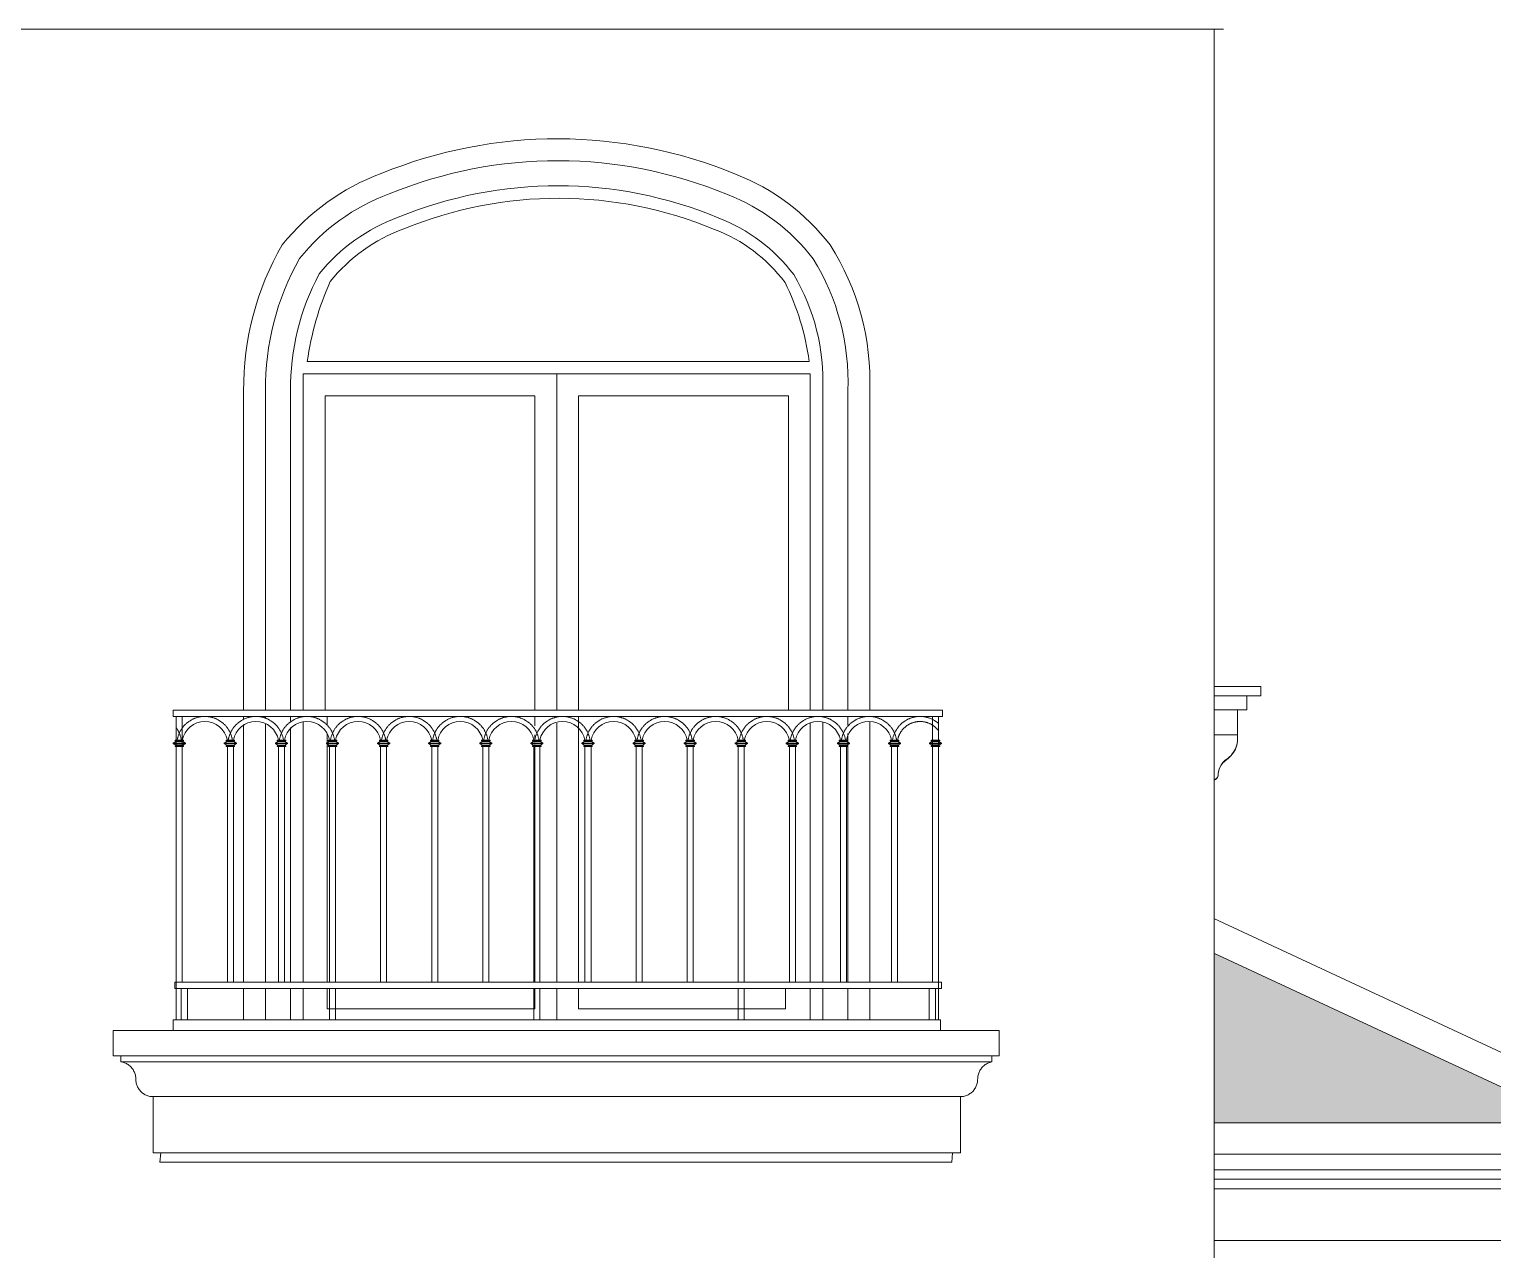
# Model space of a CAD drawing. Header units: millimetres. Extents: x -127141 to 682685, y -1234500 to 49778.
# Drawn here: x 440398 to 445072, y -99416 to -95516 of the extents above; entities that cross this region are included whole.
import ezdxf
from ezdxf.xclip import XClip

# ---------------------------------------------------------------- set-up
doc = ezdxf.new("R2010")
doc.units = ezdxf.units.MM
doc.header["$MEASUREMENT"] = 0
for name, color, linetype, lineweight in [('-DOOR', 137, 'Continuous', 9), ('-HATCH', 8, 'Continuous', 5), ('-LINE1', 7, 'Continuous', 18), ('-WALL', 4, 'Continuous', 35)]:
    doc.layers.add(name, color=color, linetype=linetype, lineweight=lineweight)
doc.layers.add('1-NETMANH', color=8, linetype='Continuous')
doc.layers.add('13. NET HATCH', color=251, linetype='Continuous')

# ---------------------------------------------------------------- blocks, each defined once
blk = doc.blocks.new('lancan')
for p, q in [((-1.1, 968.8), (6547.2, 968.8)), ((161.6, 889), (153.4, 883.9)), ((159.2, 893), (159.2, 891)), ((159.2, 893), (163.2, 893)), ((159.2, 891), (161.6, 891)), ((161.6, 891), (161.6, 889)), ((161.6, 891), (163.2, 891)), ((161.6, 889), (184, 889)), ((163.2, 893), (182.4, 893)), ((182.4, 891), (163.2, 891)), ((182.4, 893), (186.4, 893)), ((182.4, 891), (184, 891)), ((184, 889), (184, 891)), ((184, 891), (186.4, 891)), ((192.2, 883.9), (184, 889)), ((186.4, 891), (186.4, 893)), ((324.8, 889), (316.6, 883.9)), ((322.4, 893), (322.4, 891)), ((322.4, 893), (326.4, 893)), ((322.4, 891), (324.8, 891)), ((324.8, 891), (324.8, 889)), ((324.8, 891), (326.4, 891)), ((324.8, 889), (347.2, 889)), ((326.4, 893), (345.6, 893)), ((345.6, 891), (326.4, 891)), ((345.6, 893), (349.6, 893)), ((345.6, 891), (347.2, 891)), ((347.2, 889), (347.2, 891)), ((347.2, 891), (349.6, 891)), ((355.4, 883.9), (347.2, 889)), ((349.6, 891), (349.6, 893)), ((488, 889), (479.8, 883.9)), ((485.6, 893), (485.6, 891)), ((485.6, 893), (489.6, 893)), ((485.6, 891), (488, 891)), ((488, 891), (488, 889)), ((488, 891), (489.6, 891)), ((488, 889), (510.4, 889)), ((489.6, 893), (508.8, 893)), ((508.8, 891), (489.6, 891)), ((508.8, 893), (512.8, 893)), ((508.8, 891), (510.4, 891)), ((510.4, 889), (510.4, 891)), ((510.4, 891), (512.8, 891)), ((518.6, 883.9), (510.4, 889)), ((512.8, 891), (512.8, 893)), ((651.2, 889), (643, 884)), ((648.8, 893), (648.8, 891)), ((648.8, 893), (652.8, 893)), ((648.8, 891), (651.2, 891)), ((651.2, 891), (651.2, 889)), ((651.2, 891), (652.8, 891)), ((651.2, 889), (673.6, 889)), ((652.8, 893), (672, 893)), ((672, 891), (652.8, 891)), ((672, 893), (676, 893)), ((672, 891), (673.6, 891)), ((673.6, 889), (673.6, 891)), ((673.6, 891), (676, 891)), ((681.8, 884), (673.6, 889)), ((676, 891), (676, 893)), ((814.4, 889), (806.2, 884)), ((812, 893), (812, 891)), ((812, 893), (816, 893)), ((812, 891), (814.4, 891)), ((814.4, 891), (814.4, 889)), ((814.4, 891), (816, 891)), ((814.4, 889), (836.8, 889)), ((816, 893), (835.2, 893)), ((835.2, 891), (816, 891)), ((835.2, 893), (839.2, 893)), ((835.2, 891), (836.8, 891)), ((836.8, 889), (836.8, 891)), ((836.8, 891), (839.2, 891)), ((845, 884), (836.8, 889)), ((839.2, 891), (839.2, 893)), ((977.6, 889), (969.4, 884)), ((975.2, 893), (975.2, 891)), ((975.2, 893), (979.2, 893)), ((975.2, 891), (977.6, 891)), ((977.6, 891), (977.6, 889)), ((977.6, 891), (979.2, 891)), ((977.6, 889), (1000, 889)), ((979.2, 893), (998.4, 893)), ((998.4, 891), (979.2, 891)), ((998.4, 893), (1002.4, 893)), ((998.4, 891), (1000, 891)), ((1000, 889), (1000, 891)), ((1000, 891), (1002.4, 891)), ((1008.2, 884), (1000, 889)), ((1002.4, 891), (1002.4, 893)), ((1140.8, 889), (1132.6, 884)), ((1138.4, 893), (1138.4, 891)), ((1138.4, 893), (1142.4, 893)), ((1138.4, 891), (1140.8, 891)), ((1140.8, 891), (1140.8, 889)), ((1140.8, 891), (1142.4, 891)), ((1140.8, 889), (1163.2, 889)), ((1142.4, 893), (1161.6, 893)), ((1161.6, 891), (1142.4, 891)), ((1161.6, 893), (1165.6, 893)), ((1161.6, 891), (1163.2, 891)), ((1163.2, 889), (1163.2, 891)), ((1163.2, 891), (1165.6, 891)), ((1171.4, 884), (1163.2, 889)), ((1165.6, 891), (1165.6, 893)), ((1304, 889), (1295.8, 884)), ((1301.6, 893), (1301.6, 891)), ((1301.6, 893), (1305.6, 893)), ((1301.6, 891), (1304, 891)), ((1304, 891), (1304, 889)), ((1304, 891), (1305.6, 891)), ((1304, 889), (1326.4, 889)), ((1305.6, 893), (1324.8, 893)), ((1324.8, 891), (1305.6, 891)), ((1324.8, 893), (1328.8, 893)), ((1324.8, 891), (1326.4, 891)), ((1326.4, 889), (1326.4, 891)), ((1326.4, 891), (1328.8, 891)), ((1334.6, 884), (1326.4, 889)), ((1328.8, 891), (1328.8, 893)), ((1467.2, 889), (1459, 884)), ((1464.8, 893), (1464.8, 891)), ((1464.8, 893), (1468.8, 893)), ((1464.8, 891), (1467.2, 891)), ((1467.2, 891), (1467.2, 889)), ((1467.2, 891), (1468.8, 891)), ((1467.2, 889), (1489.6, 889)), ((1468.8, 893), (1488, 893)), ((1488, 891), (1468.8, 891)), ((1488, 893), (1492, 893)), ((1488, 891), (1489.6, 891)), ((1489.6, 889), (1489.6, 891)), ((1489.6, 891), (1492, 891)), ((1497.8, 884), (1489.6, 889)), ((1492, 891), (1492, 893)), ((1630.4, 889), (1622.2, 884)), ((1628, 893), (1628, 891)), ((1628, 893), (1632, 893)), ((1628, 891), (1630.4, 891)), ((1630.4, 891), (1630.4, 889)), ((1630.4, 891), (1632, 891)), ((1630.4, 889), (1652.8, 889)), ((1632, 893), (1651.2, 893)), ((1651.2, 891), (1632, 891)), ((1651.2, 893), (1655.2, 893)), ((1651.2, 891), (1652.8, 891)), ((1652.8, 889), (1652.8, 891)), ((1652.8, 891), (1655.2, 891)), ((1661, 884), (1652.8, 889)), ((1655.2, 891), (1655.2, 893)), ((1793.6, 889), (1785.4, 884)), ((1791.2, 893), (1791.2, 891)), ((1791.2, 893), (1795.2, 893)), ((1791.2, 891), (1793.6, 891)), ((1793.6, 891), (1793.6, 889)), ((1793.6, 891), (1795.2, 891)), ((1793.6, 889), (1816, 889)), ((1795.2, 893), (1814.4, 893)), ((1814.4, 891), (1795.2, 891)), ((1814.4, 893), (1818.4, 893)), ((1814.4, 891), (1816, 891)), ((1816, 889), (1816, 891)), ((1816, 891), (1818.4, 891)), ((1824.2, 884), (1816, 889)), ((1818.4, 891), (1818.4, 893)), ((1956.8, 889), (1948.5, 884)), ((1954.4, 893), (1954.4, 891)), ((1954.4, 893), (1958.4, 893)), ((1954.4, 891), (1956.8, 891)), ((1956.8, 891), (1956.8, 889)), ((1956.8, 891), (1958.4, 891)), ((1956.8, 889), (1979.2, 889)), ((1958.4, 893), (1977.6, 893)), ((1977.6, 891), (1958.4, 891)), ((1977.6, 893), (1981.6, 893)), ((1977.6, 891), (1979.2, 891)), ((1979.2, 889), (1979.2, 891)), ((1979.2, 891), (1981.6, 891)), ((1987.4, 884), (1979.2, 889)), ((1981.6, 891), (1981.6, 893)), ((2120, 889), (2111.7, 884)), ((2117.6, 893), (2117.6, 891)), ((2117.6, 893), (2121.6, 893)), ((2117.6, 891), (2120, 891)), ((2120, 891), (2120, 889)), ((2120, 891), (2121.6, 891)), ((2120, 889), (2142.4, 889)), ((2121.6, 893), (2140.8, 893)), ((2140.8, 891), (2121.6, 891)), ((2140.8, 893), (2144.8, 893)), ((2140.8, 891), (2142.4, 891)), ((2142.4, 889), (2142.4, 891)), ((2142.4, 891), (2144.8, 891)), ((2150.6, 884), (2142.4, 889)), ((2144.8, 891), (2144.8, 893)), ((2283.2, 889), (2274.9, 884)), ((2280.8, 893), (2280.8, 891)), ((2280.8, 893), (2284.8, 893)), ((2280.8, 891), (2283.2, 891)), ((2283.2, 891), (2283.2, 889)), ((2283.2, 891), (2284.8, 891)), ((2283.2, 889), (2305.6, 889)), ((2284.8, 893), (2304, 893)), ((2304, 891), (2284.8, 891)), ((2304, 893), (2308, 893)), ((2304, 891), (2305.6, 891)), ((2305.6, 889), (2305.6, 891)), ((2305.6, 891), (2308, 891)), ((2313.8, 884), (2305.6, 889)), ((2308, 891), (2308, 893)), ((2446.4, 889), (2438.1, 884)), ((2444, 893), (2444, 891)), ((2444, 893), (2448, 893)), ((2444, 891), (2446.4, 891)), ((2446.4, 891), (2446.4, 889)), ((2446.4, 891), (2448, 891)), ((2446.4, 889), (2468.8, 889)), ((2448, 893), (2467.2, 893)), ((2467.2, 891), (2448, 891)), ((2467.2, 893), (2471.2, 893)), ((2467.2, 891), (2468.8, 891)), ((153.4, 883.9), (153.4, 881.9)), ((163.2, 883.9), (153.4, 883.9)), ((153.4, 881.9), (161.6, 876.9)), ((163.2, 881.9), (153.4, 881.9)), ((159.2, 874.9), (159.2, 872.9)), ((159.2, 874.9), (161.6, 874.9)), ((159.2, 872.9), (163.2, 872.9)), ((161.6, 876.9), (161.6, 874.9)), ((161.6, 876.9), (184, 876.9)), ((161.6, 874.9), (163.2, 874.9)), ((163.2, 881.9), (163.2, 883.9)), ((163.2, 883.9), (182.4, 883.9)), ((163.2, 881.9), (182.4, 881.9)), ((182.4, 874.9), (163.2, 874.9)), ((163.2, 120), (163.2, 872.9)), ((163.2, 872.9), (182.4, 872.9)), ((182.4, 883.9), (182.4, 881.9)), ((182.4, 883.9), (192.2, 883.9)), ((182.4, 881.9), (192.2, 881.9)), ((182.4, 874.9), (184, 874.9)), ((182.4, 872.9), (182.4, 120)), ((182.4, 872.9), (186.4, 872.9)), ((184, 876.9), (192.2, 881.9)), ((184, 874.9), (184, 876.9)), ((184, 874.9), (186.4, 874.9)), ((186.4, 872.9), (186.4, 874.9)), ((192.2, 881.9), (192.2, 883.9)), ((316.6, 883.9), (316.6, 881.9)), ((326.4, 883.9), (316.6, 883.9)), ((316.6, 881.9), (324.8, 876.9)), ((326.4, 881.9), (316.6, 881.9)), ((322.4, 874.9), (322.4, 872.9)), ((322.4, 874.9), (324.8, 874.9)), ((322.4, 872.9), (326.4, 872.9)), ((324.8, 876.9), (324.8, 874.9)), ((324.8, 876.9), (347.2, 876.9)), ((324.8, 874.9), (326.4, 874.9)), ((326.4, 881.9), (326.4, 883.9)), ((326.4, 883.9), (345.6, 883.9)), ((326.4, 881.9), (345.6, 881.9)), ((345.6, 874.9), (326.4, 874.9)), ((326.4, 120), (326.4, 872.9)), ((326.4, 872.9), (345.6, 872.9)), ((345.6, 883.9), (345.6, 881.9)), ((345.6, 883.9), (355.4, 883.9)), ((345.6, 881.9), (355.4, 881.9)), ((345.6, 874.9), (347.2, 874.9)), ((345.6, 872.9), (345.6, 120)), ((345.6, 872.9), (349.6, 872.9)), ((347.2, 876.9), (355.4, 881.9)), ((347.2, 874.9), (347.2, 876.9)), ((347.2, 874.9), (349.6, 874.9)), ((349.6, 872.9), (349.6, 874.9)), ((355.4, 881.9), (355.4, 883.9)), ((479.8, 883.9), (479.8, 881.9)), ((489.6, 883.9), (479.8, 883.9)), ((479.8, 881.9), (488, 876.9)), ((489.6, 881.9), (479.8, 881.9)), ((485.6, 874.9), (485.6, 872.9)), ((485.6, 874.9), (488, 874.9)), ((485.6, 872.9), (489.6, 872.9)), ((488, 876.9), (488, 874.9)), ((488, 876.9), (510.4, 876.9)), ((488, 874.9), (489.6, 874.9)), ((489.6, 881.9), (489.6, 883.9)), ((489.6, 883.9), (508.8, 883.9)), ((489.6, 881.9), (508.8, 881.9)), ((508.8, 874.9), (489.6, 874.9)), ((489.6, 120), (489.6, 872.9)), ((489.6, 872.9), (508.8, 872.9)), ((508.8, 883.9), (508.8, 881.9)), ((508.8, 883.9), (518.6, 883.9)), ((508.8, 881.9), (518.6, 881.9)), ((508.8, 874.9), (510.4, 874.9)), ((508.8, 872.9), (508.8, 120)), ((508.8, 872.9), (512.8, 872.9)), ((510.4, 876.9), (518.6, 881.9)), ((510.4, 874.9), (510.4, 876.9)), ((510.4, 874.9), (512.8, 874.9)), ((512.8, 872.9), (512.8, 874.9)), ((518.6, 881.9), (518.6, 883.9)), ((643, 884), (643, 882)), ((652.8, 884), (643, 884)), ((643, 882), (651.2, 876.9)), ((652.8, 882), (643, 882)), ((648.8, 874.9), (648.8, 872.9)), ((648.8, 874.9), (651.2, 874.9)), ((648.8, 872.9), (652.8, 872.9)), ((651.2, 876.9), (651.2, 874.9)), ((651.2, 876.9), (673.6, 876.9)), ((651.2, 874.9), (652.8, 874.9)), ((652.8, 882), (652.8, 884)), ((652.8, 884), (672, 884)), ((652.8, 882), (672, 882)), ((672, 874.9), (652.8, 874.9)), ((652.8, 120), (652.8, 872.9)), ((652.8, 872.9), (672, 872.9)), ((672, 884), (672, 882)), ((672, 884), (681.8, 884)), ((672, 882), (681.8, 882)), ((672, 874.9), (673.6, 874.9)), ((672, 872.9), (672, 120)), ((672, 872.9), (676, 872.9)), ((673.6, 876.9), (681.8, 882)), ((673.6, 874.9), (673.6, 876.9)), ((673.6, 874.9), (676, 874.9)), ((676, 872.9), (676, 874.9)), ((681.8, 882), (681.8, 884)), ((806.2, 884), (806.2, 882)), ((816, 884), (806.2, 884)), ((806.2, 882), (814.4, 876.9)), ((816, 882), (806.2, 882)), ((812, 874.9), (812, 872.9)), ((812, 874.9), (814.4, 874.9)), ((812, 872.9), (816, 872.9)), ((814.4, 876.9), (814.4, 874.9)), ((814.4, 876.9), (836.8, 876.9)), ((814.4, 874.9), (816, 874.9)), ((816, 882), (816, 884)), ((816, 884), (835.2, 884)), ((816, 882), (835.2, 882)), ((835.2, 874.9), (816, 874.9)), ((816, 120), (816, 872.9)), ((816, 872.9), (835.2, 872.9)), ((835.2, 884), (835.2, 882)), ((835.2, 884), (845, 884)), ((835.2, 882), (845, 882)), ((835.2, 874.9), (836.8, 874.9)), ((835.2, 872.9), (835.2, 120)), ((835.2, 872.9), (839.2, 872.9)), ((836.8, 876.9), (845, 882)), ((836.8, 874.9), (836.8, 876.9)), ((836.8, 874.9), (839.2, 874.9)), ((839.2, 872.9), (839.2, 874.9)), ((845, 882), (845, 884)), ((969.4, 884), (969.4, 882)), ((979.2, 884), (969.4, 884)), ((969.4, 882), (977.6, 876.9)), ((979.2, 882), (969.4, 882)), ((975.2, 874.9), (975.2, 872.9)), ((975.2, 874.9), (977.6, 874.9)), ((975.2, 872.9), (979.2, 872.9)), ((977.6, 876.9), (977.6, 874.9)), ((977.6, 876.9), (1000, 876.9)), ((977.6, 874.9), (979.2, 874.9)), ((979.2, 882), (979.2, 884)), ((979.2, 884), (998.4, 884)), ((979.2, 882), (998.4, 882)), ((998.4, 874.9), (979.2, 874.9)), ((979.2, 120), (979.2, 872.9)), ((979.2, 872.9), (998.4, 872.9)), ((998.4, 884), (998.4, 882)), ((998.4, 884), (1008.2, 884)), ((998.4, 882), (1008.2, 882)), ((998.4, 874.9), (1000, 874.9)), ((998.4, 872.9), (998.4, 120)), ((998.4, 872.9), (1002.4, 872.9)), ((1000, 876.9), (1008.2, 882)), ((1000, 874.9), (1000, 876.9)), ((1000, 874.9), (1002.4, 874.9)), ((1002.4, 872.9), (1002.4, 874.9)), ((1008.2, 882), (1008.2, 884)), ((1132.6, 884), (1132.6, 882)), ((1142.4, 884), (1132.6, 884)), ((1132.6, 882), (1140.8, 876.9)), ((1142.4, 882), (1132.6, 882)), ((1138.4, 874.9), (1138.4, 872.9)), ((1138.4, 874.9), (1140.8, 874.9)), ((1138.4, 872.9), (1142.4, 872.9)), ((1140.8, 876.9), (1140.8, 874.9)), ((1140.8, 876.9), (1163.2, 876.9)), ((1140.8, 874.9), (1142.4, 874.9)), ((1142.4, 882), (1142.4, 884)), ((1142.4, 884), (1161.6, 884)), ((1142.4, 882), (1161.6, 882)), ((1161.6, 874.9), (1142.4, 874.9)), ((1142.4, 120), (1142.4, 872.9)), ((1142.4, 872.9), (1161.6, 872.9)), ((1161.6, 884), (1161.6, 882)), ((1161.6, 884), (1171.4, 884)), ((1161.6, 882), (1171.4, 882)), ((1161.6, 874.9), (1163.2, 874.9)), ((1161.6, 872.9), (1161.6, 120)), ((1161.6, 872.9), (1165.6, 872.9)), ((1163.2, 876.9), (1171.4, 882)), ((1163.2, 874.9), (1163.2, 876.9)), ((1163.2, 874.9), (1165.6, 874.9)), ((1165.6, 872.9), (1165.6, 874.9)), ((1171.4, 882), (1171.4, 884)), ((1295.8, 884), (1295.8, 882)), ((1305.6, 884), (1295.8, 884)), ((1295.8, 882), (1304, 876.9)), ((1305.6, 882), (1295.8, 882)), ((1301.6, 874.9), (1301.6, 872.9)), ((1301.6, 874.9), (1304, 874.9)), ((1301.6, 872.9), (1305.6, 872.9)), ((1304, 876.9), (1304, 874.9)), ((1304, 876.9), (1326.4, 876.9)), ((1304, 874.9), (1305.6, 874.9)), ((1305.6, 882), (1305.6, 884)), ((1305.6, 884), (1324.8, 884)), ((1305.6, 882), (1324.8, 882)), ((1324.8, 874.9), (1305.6, 874.9)), ((1305.6, 120), (1305.6, 872.9)), ((1305.6, 872.9), (1324.8, 872.9)), ((1324.8, 884), (1324.8, 882)), ((1324.8, 884), (1334.6, 884)), ((1324.8, 882), (1334.6, 882)), ((1324.8, 874.9), (1326.4, 874.9)), ((1324.8, 872.9), (1324.8, 120)), ((1324.8, 872.9), (1328.8, 872.9)), ((1326.4, 876.9), (1334.6, 882)), ((1326.4, 874.9), (1326.4, 876.9)), ((1326.4, 874.9), (1328.8, 874.9)), ((1328.8, 872.9), (1328.8, 874.9)), ((1334.6, 882), (1334.6, 884)), ((1459, 884), (1459, 882)), ((1468.8, 884), (1459, 884)), ((1459, 882), (1467.2, 876.9)), ((1468.8, 882), (1459, 882)), ((1464.8, 874.9), (1464.8, 872.9)), ((1464.8, 874.9), (1467.2, 874.9)), ((1464.8, 872.9), (1468.8, 872.9)), ((1467.2, 876.9), (1467.2, 874.9)), ((1467.2, 876.9), (1489.6, 876.9)), ((1467.2, 874.9), (1468.8, 874.9)), ((1468.8, 882), (1468.8, 884)), ((1468.8, 884), (1488, 884)), ((1468.8, 882), (1488, 882)), ((1488, 874.9), (1468.8, 874.9)), ((1468.8, 120), (1468.8, 872.9)), ((1468.8, 872.9), (1488, 872.9)), ((1488, 884), (1488, 882)), ((1488, 884), (1497.8, 884)), ((1488, 882), (1497.8, 882)), ((1488, 874.9), (1489.6, 874.9)), ((1488, 872.9), (1488, 120)), ((1488, 872.9), (1492, 872.9)), ((1489.6, 876.9), (1497.8, 882)), ((1489.6, 874.9), (1489.6, 876.9)), ((1489.6, 874.9), (1492, 874.9)), ((1492, 872.9), (1492, 874.9)), ((1497.8, 882), (1497.8, 884)), ((1622.2, 884), (1622.2, 882)), ((1632, 884), (1622.2, 884)), ((1622.2, 882), (1630.4, 876.9)), ((1632, 882), (1622.2, 882)), ((1628, 874.9), (1628, 872.9)), ((1628, 874.9), (1630.4, 874.9)), ((1628, 872.9), (1632, 872.9)), ((1630.4, 876.9), (1630.4, 874.9)), ((1630.4, 876.9), (1652.8, 876.9)), ((1630.4, 874.9), (1632, 874.9)), ((1632, 882), (1632, 884)), ((1632, 884), (1651.2, 884)), ((1632, 882), (1651.2, 882)), ((1651.2, 874.9), (1632, 874.9)), ((1632, 120), (1632, 872.9)), ((1632, 872.9), (1651.2, 872.9)), ((1651.2, 884), (1651.2, 882)), ((1651.2, 884), (1661, 884)), ((1651.2, 882), (1661, 882)), ((1651.2, 874.9), (1652.8, 874.9)), ((1651.2, 872.9), (1651.2, 120)), ((1651.2, 872.9), (1655.2, 872.9)), ((1652.8, 876.9), (1661, 882)), ((1652.8, 874.9), (1652.8, 876.9)), ((1652.8, 874.9), (1655.2, 874.9)), ((1655.2, 872.9), (1655.2, 874.9)), ((1661, 882), (1661, 884)), ((1785.4, 884), (1785.4, 882)), ((1795.2, 884), (1785.4, 884)), ((1785.4, 882), (1793.6, 876.9)), ((1795.2, 882), (1785.4, 882)), ((1791.2, 874.9), (1791.2, 872.9)), ((1791.2, 874.9), (1793.6, 874.9)), ((1791.2, 872.9), (1795.2, 872.9)), ((1793.6, 876.9), (1793.6, 874.9)), ((1793.6, 876.9), (1816, 876.9)), ((1793.6, 874.9), (1795.2, 874.9)), ((1795.2, 882), (1795.2, 884)), ((1795.2, 884), (1814.4, 884)), ((1795.2, 882), (1814.4, 882)), ((1814.4, 874.9), (1795.2, 874.9)), ((1795.2, 120), (1795.2, 872.9)), ((1795.2, 872.9), (1814.4, 872.9)), ((1814.4, 884), (1814.4, 882)), ((1814.4, 884), (1824.2, 884)), ((1814.4, 882), (1824.2, 882)), ((1814.4, 874.9), (1816, 874.9)), ((1814.4, 872.9), (1814.4, 120)), ((1814.4, 872.9), (1818.4, 872.9)), ((1816, 876.9), (1824.2, 882)), ((1816, 874.9), (1816, 876.9)), ((1816, 874.9), (1818.4, 874.9)), ((1818.4, 872.9), (1818.4, 874.9)), ((1824.2, 882), (1824.2, 884)), ((1948.5, 884), (1948.5, 882)), ((1958.4, 884), (1948.5, 884)), ((1948.5, 882), (1956.8, 876.9)), ((1958.4, 882), (1948.5, 882)), ((1954.4, 874.9), (1954.4, 872.9)), ((1954.4, 874.9), (1956.8, 874.9)), ((1954.4, 872.9), (1958.4, 872.9)), ((1956.8, 876.9), (1956.8, 874.9)), ((1956.8, 876.9), (1979.2, 876.9)), ((1956.8, 874.9), (1958.4, 874.9)), ((1958.4, 882), (1958.4, 884)), ((1958.4, 884), (1977.6, 884)), ((1958.4, 882), (1977.6, 882)), ((1977.6, 874.9), (1958.4, 874.9)), ((1958.4, 120), (1958.4, 872.9)), ((1958.4, 872.9), (1977.6, 872.9)), ((1977.6, 884), (1977.6, 882)), ((1977.6, 884), (1987.4, 884)), ((1977.6, 882), (1987.4, 882)), ((1977.6, 874.9), (1979.2, 874.9)), ((1977.6, 872.9), (1977.6, 120)), ((1977.6, 872.9), (1981.6, 872.9)), ((1979.2, 876.9), (1987.4, 882)), ((1979.2, 874.9), (1979.2, 876.9)), ((1979.2, 874.9), (1981.6, 874.9)), ((1981.6, 872.9), (1981.6, 874.9)), ((1987.4, 882), (1987.4, 884)), ((2111.7, 884), (2111.7, 882)), ((2121.6, 884), (2111.7, 884)), ((2111.7, 882), (2120, 876.9)), ((2121.6, 882), (2111.7, 882)), ((2117.6, 874.9), (2117.6, 872.9)), ((2117.6, 874.9), (2120, 874.9)), ((2117.6, 872.9), (2121.6, 872.9)), ((2120, 876.9), (2120, 874.9)), ((2120, 876.9), (2142.4, 876.9)), ((2120, 874.9), (2121.6, 874.9)), ((2121.6, 882), (2121.6, 884)), ((2121.6, 884), (2140.8, 884)), ((2121.6, 882), (2140.8, 882)), ((2140.8, 874.9), (2121.6, 874.9)), ((2121.6, 120), (2121.6, 872.9)), ((2121.6, 872.9), (2140.8, 872.9)), ((2140.8, 884), (2140.8, 882)), ((2140.8, 884), (2150.6, 884)), ((2140.8, 882), (2150.6, 882)), ((2140.8, 874.9), (2142.4, 874.9)), ((2140.8, 872.9), (2140.8, 120)), ((2140.8, 872.9), (2144.8, 872.9)), ((2142.4, 876.9), (2150.6, 882)), ((2142.4, 874.9), (2142.4, 876.9)), ((2142.4, 874.9), (2144.8, 874.9)), ((2144.8, 872.9), (2144.8, 874.9)), ((2150.6, 882), (2150.6, 884)), ((2274.9, 884), (2274.9, 882)), ((2284.8, 884), (2274.9, 884)), ((2274.9, 882), (2283.2, 876.9)), ((2284.8, 882), (2274.9, 882)), ((2280.8, 874.9), (2280.8, 872.9)), ((2280.8, 874.9), (2283.2, 874.9)), ((2280.8, 872.9), (2284.8, 872.9)), ((2283.2, 876.9), (2283.2, 874.9)), ((2283.2, 876.9), (2305.6, 876.9)), ((2283.2, 874.9), (2284.8, 874.9)), ((2284.8, 882), (2284.8, 884)), ((2284.8, 884), (2304, 884)), ((2284.8, 882), (2304, 882)), ((2304, 874.9), (2284.8, 874.9)), ((2284.8, 120), (2284.8, 872.9)), ((2284.8, 872.9), (2304, 872.9)), ((2304, 884), (2304, 882)), ((2304, 884), (2313.8, 884)), ((2304, 882), (2313.8, 882)), ((2304, 874.9), (2305.6, 874.9)), ((2304, 872.9), (2304, 120)), ((2304, 872.9), (2308, 872.9)), ((2305.6, 876.9), (2313.8, 882)), ((2305.6, 874.9), (2305.6, 876.9)), ((2305.6, 874.9), (2308, 874.9)), ((2308, 872.9), (2308, 874.9)), ((2313.8, 882), (2313.8, 884)), ((2438.1, 884), (2438.1, 882)), ((2448, 884), (2438.1, 884)), ((2438.1, 882), (2446.4, 876.9)), ((2448, 882), (2438.1, 882)), ((2444, 874.9), (2444, 872.9)), ((2444, 874.9), (2446.4, 874.9)), ((2444, 872.9), (2448, 872.9)), ((2446.4, 876.9), (2446.4, 874.9)), ((2446.4, 876.9), (2468.8, 876.9)), ((2446.4, 874.9), (2448, 874.9)), ((2448, 882), (2448, 884)), ((2448, 884), (2467.2, 884)), ((2448, 882), (2467.2, 882)), ((2467.2, 874.9), (2448, 874.9)), ((2448, 120), (2448, 872.9)), ((2448, 872.9), (2467.2, 872.9)), ((2467.2, 884), (2467.2, 882)), ((2467.2, 884), (2477, 884)), ((2467.2, 882), (2477, 882)), ((2467.2, 874.9), (2468.8, 874.9)), ((2467.2, 872.9), (2467.2, 120)), ((2467.2, 872.9), (2471.2, 872.9)), ((-1.1, 120), (6547.2, 120)), ((-1.1, 100), (6547.2, 100)), ((-1.1, 0), (6547.2, 0))]:
    blk.add_line(p, q)
for points in [[(672, 100), (652.8, 100), (652.8, 0), (672, 0)], [(1324.8, 100), (1305.6, 100), (1305.6, 0), (1324.8, 0)], [(1977.6, 100), (1958.4, 100), (1958.4, 0), (1977.6, 0)]]:
    blk.add_lwpolyline(points, close=True)
for centre, radius, start, end in [((91.2, 879.7), 89.2, 8.5304, 171.4696), ((91.2, 879.7), 73.2, 10.4137, 169.5863), ((254.4, 879.7), 89.2, 8.5304, 171.4696), ((254.4, 879.7), 73.2, 10.4137, 169.5863), ((417.6, 879.7), 89.2, 8.5304, 171.4696), ((417.6, 879.7), 73.2, 10.4137, 169.5863), ((580.8, 879.7), 89.2, 8.5304, 171.4696), ((580.8, 879.7), 73.2, 10.4137, 169.5863), ((744, 879.7), 89.2, 8.5304, 171.4696), ((744, 879.7), 73.2, 10.4137, 169.5863), ((907.2, 879.7), 89.2, 8.5304, 171.4696), ((907.2, 879.7), 73.2, 10.4137, 169.5863), ((1070.4, 879.7), 89.2, 8.5304, 171.4696), ((1070.4, 879.7), 73.2, 10.4137, 169.5863), ((1233.6, 879.7), 89.2, 8.5304, 171.4696), ((1233.6, 879.7), 73.2, 10.4137, 169.5863), ((1396.8, 879.8), 89.2, 8.5304, 171.4696), ((1396.8, 879.8), 73.2, 10.4137, 169.5863), ((1560, 879.8), 89.2, 8.5304, 171.4696), ((1560, 879.8), 73.2, 10.4137, 169.5863), ((1723.2, 879.8), 89.2, 8.5304, 171.4696), ((1723.2, 879.8), 73.2, 10.4137, 169.5863), ((1886.4, 879.8), 89.2, 8.5304, 171.4696), ((1886.4, 879.8), 73.2, 10.4137, 169.5863), ((2049.6, 879.8), 89.2, 8.5304, 171.4696), ((2049.6, 879.8), 73.2, 10.4137, 169.5863), ((2212.8, 879.8), 89.2, 8.5304, 171.4696), ((2212.8, 879.8), 73.2, 10.4137, 169.5863), ((2376, 879.8), 89.2, 8.5304, 171.4696), ((2376, 879.8), 73.2, 10.4137, 169.5863), ((2539.2, 879.8), 89.2, 8.5304, 171.4696), ((2539.2, 879.8), 73.2, 10.4137, 169.5863)]:
    blk.add_arc(centre, radius, start, end)

msp = doc.modelspace()

# ---------------------------------------------------------------- hatches: boundary and pattern name
at = {"layer": '13. NET HATCH'}
h = msp.add_hatch(dxfattribs=at)
h.set_pattern_fill('MAIGO-12', color=256, scale=300)
h.set_pattern_definition([(0, (157875.19, 264901.16), (75, 150), [120, -30, 120, -30]), (90, (157860.19, 264916.16), (-75, 150), [135, -165]), (45, (157845.187, 264901.16), (75, 150), [21.213203, -403.050865]), (135, (157875.187, 264901.16), (-75, 150), [21.213203, -403.050865])])
h.paths.add_polyline_path([(445346.6, -99011.3), (444182.2, -98468.4), (444182.2, -99011.3)])
h.paths.add_polyline_path([(440017.9, -99011.3), (437182.7, -98204.4), (437182.7, -99011.3)])

# ---------------------------------------------------------------- linework, layer by layer
at = {"layer": '-DOOR', "lineweight": 9}
for p, q in [((442082.6, -96617.6), (442082.6, -97692.3)), ((441272.6, -97713), (441272.6, -97712.3)), ((441272.6, -98561.2), (441272.6, -97729.2)), ((441349.1, -97739.5), (441349.1, -97712.3)), ((442012.6, -97712.3), (442012.6, -97741.7)), ((442082.6, -97733.3), (442082.6, -98561.2)), ((442152.6, -98561.2), (442152.6, -97712.3)), ((442892.6, -98561.2), (442892.6, -97732.3)), ((441349.1, -98561.2), (441349.1, -97766.3)), ((442012.6, -97770.4), (442012.6, -97794.6)), ((442012.6, -97801.7), (442012.6, -98561.2)), ((441272.6, -98581.2), (441272.6, -98681.2)), ((441272.6, -98646.2), (441272.6, -98581.2)), ((441349.1, -98646.2), (441349.1, -98581.2)), ((442012.6, -98581.2), (442012.6, -98646.2)), ((442082.6, -98581.2), (442082.6, -98681.2)), ((442152.6, -98646.2), (442152.6, -98581.2)), ((442813.1, -98646.2), (442813.1, -98581.2)), ((442892.6, -98681.2), (442892.6, -98581.2)), ((442012.6, -98646.2), (441349.1, -98646.2)), ((442152.6, -98646.2), (442813.1, -98646.2))]:
    msp.add_line(p, q, dxfattribs=at)
msp.add_lwpolyline([(441285.9, -96577.6), (442888.7, -96577.6, 0.082399), (442811.8, -96325.1, 0.141135), (442586.8, -96155.8, 0.198913), (441594.3, -96154.2, 0.137392), (441358.8, -96322.7, 0.069813)], format="xyb", close=True, dxfattribs=at)
for points in [[(442892.6, -97692.3), (442892.6, -96617.6), (441272.6, -96617.6), (441272.6, -97692.3)], [(442012.6, -97692.3), (442012.6, -96687.6), (441342.6, -96687.6), (441342.6, -97692.3)], [(442152.6, -97692.3), (442152.6, -96687.6), (442822.6, -96687.6), (442822.6, -97692.3)]]:
    msp.add_lwpolyline(points, dxfattribs=at)
at = {"layer": '-HATCH'}
for p, q in [((444182.7, -97691.2), (444257.4, -97691.2)), ((440857.5, -97797.2), (440865.7, -97792.2)), ((440863.3, -97790.2), (440863.3, -97788.2)), ((440867.3, -97788.2), (440863.3, -97788.2)), ((440865.7, -97790.2), (440863.3, -97790.2)), ((440865.7, -97792.2), (440865.7, -97790.2)), ((440867.3, -97790.2), (440865.7, -97790.2)), ((440888.1, -97792.2), (440865.7, -97792.2)), ((440886.5, -97788.2), (440867.3, -97788.2)), ((440867.3, -97790.2), (440886.5, -97790.2)), ((440890.5, -97788.2), (440886.5, -97788.2)), ((440888.1, -97790.2), (440886.5, -97790.2)), ((440888.1, -97790.2), (440888.1, -97792.2)), ((440890.5, -97790.2), (440888.1, -97790.2)), ((440888.1, -97792.2), (440896.3, -97797.2)), ((440890.5, -97788.2), (440890.5, -97790.2)), ((443273, -97797.2), (443281.3, -97792.2)), ((443278.9, -97790.2), (443278.9, -97788.2)), ((443282.8, -97788.2), (443278.9, -97788.2)), ((443281.3, -97790.2), (443278.9, -97790.2)), ((443281.3, -97792.2), (443281.3, -97790.2)), ((443282.8, -97790.2), (443281.3, -97790.2)), ((443303.6, -97792.2), (443281.3, -97792.2)), ((443302, -97788.2), (443282.8, -97788.2)), ((443282.8, -97790.2), (443302, -97790.2)), ((443306, -97788.2), (443302, -97788.2)), ((443303.6, -97790.2), (443302, -97790.2)), ((443303.6, -97790.2), (443303.6, -97792.2)), ((443306, -97790.2), (443303.6, -97790.2)), ((443303.6, -97792.2), (443311.9, -97797.2)), ((443306, -97788.2), (443306, -97790.2)), ((444182.7, -97771.2), (444257.4, -97771.2)), ((440857.5, -97799.2), (440857.5, -97797.2)), ((440867.3, -97797.2), (440857.5, -97797.2)), ((440865.7, -97804.2), (440857.5, -97799.2)), ((440867.3, -97799.2), (440857.5, -97799.2)), ((440863.3, -97808.2), (440863.3, -97806.2)), ((440865.7, -97806.2), (440863.3, -97806.2)), ((440867.3, -97808.2), (440863.3, -97808.2)), ((440865.7, -97806.2), (440865.7, -97804.2)), ((440888.1, -97804.2), (440865.7, -97804.2)), ((440867.3, -97806.2), (440865.7, -97806.2)), ((440867.3, -97797.2), (440867.3, -97799.2)), ((440886.5, -97797.2), (440867.3, -97797.2)), ((440886.5, -97799.2), (440867.3, -97799.2)), ((440867.3, -97806.2), (440886.5, -97806.2)), ((440886.5, -97808.2), (440867.3, -97808.2)), ((440886.5, -97799.2), (440886.5, -97797.2)), ((440886.5, -97797.2), (440896.3, -97797.2)), ((440886.5, -97799.2), (440896.3, -97799.2)), ((440888.1, -97806.2), (440886.5, -97806.2)), ((440890.5, -97808.2), (440886.5, -97808.2)), ((440896.3, -97799.2), (440888.1, -97804.2)), ((440888.1, -97804.2), (440888.1, -97806.2)), ((440890.5, -97806.2), (440888.1, -97806.2)), ((440890.5, -97806.2), (440890.5, -97808.2)), ((440896.3, -97797.2), (440896.3, -97799.2)), ((443273, -97799.2), (443273, -97797.2)), ((443282.8, -97797.2), (443273, -97797.2)), ((443281.3, -97804.2), (443273, -97799.2)), ((443282.8, -97799.2), (443273, -97799.2)), ((443278.9, -97808.2), (443278.9, -97806.2)), ((443281.3, -97806.2), (443278.9, -97806.2)), ((443282.8, -97808.2), (443278.9, -97808.2)), ((443281.3, -97806.2), (443281.3, -97804.2)), ((443303.6, -97804.2), (443281.3, -97804.2)), ((443282.8, -97806.2), (443281.3, -97806.2)), ((443302, -97797.2), (443282.8, -97797.2)), ((443282.8, -97797.2), (443282.8, -97799.2)), ((443302, -97799.2), (443282.8, -97799.2)), ((443282.8, -97806.2), (443302.1, -97806.2)), ((443302.1, -97808.2), (443282.8, -97808.2)), ((443302, -97799.2), (443302, -97797.2)), ((443302, -97797.2), (443311.9, -97797.2)), ((443302, -97799.2), (443311.9, -97799.2)), ((443303.6, -97806.2), (443302.1, -97806.2)), ((443306, -97808.2), (443302.1, -97808.2)), ((443311.9, -97799.2), (443303.6, -97804.2)), ((443303.6, -97804.2), (443303.6, -97806.2)), ((443306, -97806.2), (443303.6, -97806.2)), ((443306, -97806.2), (443306, -97808.2)), ((443311.9, -97797.2), (443311.9, -97799.2)), ((440690.1, -98816.2), (440857.1, -98816.2)), ((440857.1, -98816.2), (443308.2, -98816.2)), ((443472.2, -98816.2), (443308.2, -98816.2)), ((440793.1, -98926.2), (440857.1, -98926.2)), ((440857.1, -98926.2), (443308.2, -98926.2)), ((443372.2, -98926.2), (443308.2, -98926.2)), ((443347.2, -99106.2), (440818.1, -99106.2))]:
    msp.add_line(p, q, dxfattribs=at)
msp.add_lwpolyline([(443012.6, -97692.3), (443012.6, -96670.9, 0.149368), (442901.6, -96249.4, 0.13859), (442627.9, -96044.3, 0.198134), (441547.5, -96042.3, 0.136837), (441261.1, -96248.6, 0.13169), (441152.6, -96672.1), (441152.6, -97692.3)], format="xyb", dxfattribs=at)
for points in [[(443315.2, -97692.3), (440857, -97692.3), (440857, -97712.3), (443315.2, -97712.3)], [(440886.5, -97712.3), (440867.3, -97712.3), (440867.3, -98561.2), (440886.5, -98561.2)], [(443302.1, -97712.3), (443282.8, -97712.3), (443282.8, -98561.2), (443302.1, -98561.2)], [(443312.1, -98561.2), (440862.9, -98561.2), (440862.9, -98581.2), (443312.1, -98581.2)], [(440902.9, -98581.2), (440882.9, -98581.2), (440882.9, -98681.2), (440902.9, -98681.2)], [(443292.1, -98581.2), (443272.1, -98581.2), (443272.1, -98681.2), (443292.1, -98681.2)]]:
    msp.add_lwpolyline(points, close=True, dxfattribs=at)
for points in [[(441152.6, -97712.3), (441152.6, -97718.8)], [(441152.6, -97736.5), (441152.6, -98561.2)], [(443012.6, -97739.8), (443012.6, -97712.3)], [(443012.6, -98561.2), (443012.6, -97766.8)], [(445346.6, -99011.3), (444182.1, -98468.3)], [(441152.6, -98580.5), (441152.6, -98681.2)], [(443012.6, -98681.2), (443012.6, -98581.2)]]:
    msp.add_lwpolyline(points, dxfattribs=at)
at = {"layer": '-LINE1', "lineweight": 20}
for p, q in [((437182.7, -95516.2), (444212.4, -95516.1)), ((444182.2, -102016.2), (444182.2, -95516.1)), ((444182.7, -97616.2), (444332.2, -97616.2)), ((444182.7, -97646.2), (444287.3, -97646.2)), ((444287.3, -97691.2), (444287.3, -97646.2)), ((444287.3, -97646.2), (444332.2, -97646.2)), ((444332.2, -97646.2), (444332.2, -97616.2)), ((444257.4, -97771.2), (444257.4, -97691.2)), ((444257.4, -97691.2), (444287.3, -97691.2)), ((444257, -97790.8), (444256.1, -97797)), ((444257, -97791.9), (444256.1, -97798.2)), ((444257.3, -97784.5), (444257, -97790.8)), ((444257.3, -97785.6), (444257, -97791.9)), ((444257.3, -97784.5), (444257.4, -97771.2)), ((444257.3, -97785.6), (444257.3, -97784.5)), ((444231.9, -97841.3), (444227, -97845.6)), ((444236.5, -97836.6), (444231.9, -97841.3)), ((444236.4, -97837.8), (444231.9, -97842.4)), ((444240.6, -97832.8), (444236.4, -97837.8)), ((444240.6, -97831.7), (444236.5, -97836.6)), ((444244.4, -97826.4), (444240.6, -97831.7)), ((444244.4, -97827.6), (444240.6, -97832.8)), ((444247.7, -97820.9), (444244.4, -97826.4)), ((444247.7, -97822.1), (444244.4, -97827.6)), ((444250.5, -97815.2), (444247.7, -97820.9)), ((444250.5, -97816.3), (444247.7, -97822.1)), ((444252.9, -97809.3), (444250.5, -97815.2)), ((444252.9, -97810.4), (444250.5, -97816.3)), ((444254.8, -97803.2), (444252.9, -97809.3)), ((444254.8, -97804.4), (444252.9, -97810.4)), ((444256.1, -97797), (444254.8, -97803.2)), ((444256.1, -97798.2), (444254.8, -97804.4)), ((444197.4, -97883.9), (444196.4, -97888.6)), ((444197.4, -97885.1), (444196.4, -97889.7)), ((444198.7, -97879.4), (444197.4, -97883.9)), ((444198.7, -97880.6), (444197.4, -97885.1)), ((444200.4, -97875), (444198.7, -97879.4)), ((444200.4, -97876.1), (444198.7, -97880.6)), ((444202.5, -97870.7), (444200.4, -97875)), ((444202.5, -97871.9), (444200.4, -97876.1)), ((444204.9, -97866.6), (444202.5, -97870.7)), ((444204.9, -97867.7), (444202.5, -97871.9)), ((444207.7, -97862.7), (444204.9, -97866.6)), ((444207.7, -97863.8), (444204.9, -97867.7)), ((444210.8, -97859), (444207.7, -97862.7)), ((444210.8, -97860.1), (444207.7, -97863.8)), ((444214.1, -97855.5), (444210.8, -97859)), ((444214.1, -97856.7), (444210.8, -97860.1)), ((444217.8, -97852.3), (444214.1, -97855.5)), ((444217.8, -97853.5), (444214.1, -97856.7)), ((444217.8, -97852.3), (444227, -97845.6)), ((444217.8, -97853.5), (444227, -97846.7)), ((444231.9, -97842.4), (444227, -97846.7)), ((444184.7, -97913.8), (444182.7, -97914.4)), ((444182.7, -97914.4), (444182.7, -97915.6)), ((444184.7, -97914.9), (444182.7, -97915.6)), ((444186.6, -97912.9), (444184.7, -97913.8)), ((444186.6, -97914), (444184.7, -97914.9)), ((444188.4, -97911.8), (444186.6, -97912.9)), ((444188.4, -97912.9), (444186.6, -97914)), ((444190, -97910.5), (444188.4, -97911.8)), ((444190, -97911.6), (444188.4, -97912.9)), ((444191.5, -97909), (444190, -97910.5)), ((444191.5, -97910.2), (444190, -97911.6)), ((444192.7, -97907.4), (444191.5, -97909)), ((444192.7, -97908.5), (444191.5, -97910.2)), ((444193.8, -97905.7), (444192.7, -97907.4)), ((444193.8, -97906.8), (444192.7, -97908.5)), ((444194.6, -97903.8), (444193.8, -97905.7)), ((444194.6, -97905), (444193.8, -97906.8)), ((444195.2, -97901.9), (444194.6, -97903.8)), ((444195.2, -97903), (444194.6, -97905)), ((444195.6, -97899.9), (444195.2, -97901.9)), ((444195.6, -97901), (444195.2, -97903)), ((444195.7, -97897.9), (444195.6, -97899.9)), ((444195.7, -97899), (444195.6, -97901)), ((444195.9, -97894.4), (444195.7, -97897.9)), ((444195.7, -97897.9), (444195.7, -97899)), ((444196.4, -97888.6), (444195.9, -97893.2)), ((444196.4, -97889.7), (444195.9, -97894.4)), ((444195.9, -97893.2), (444195.9, -97894.4)), ((445583.2, -99111.3), (444182.1, -99111.3))]:
    msp.add_line(p, q, dxfattribs=at)
for points in [[(445583.2, -99011.3), (444182.1, -98358)], [(444182.1, -99011.3), (445583.2, -99011.3)]]:
    msp.add_lwpolyline(points, dxfattribs=at)
for points in [[(443308.2, -98681.2), (440857.1, -98681.2), (440857.1, -98716.2), (443308.2, -98716.2)], [(443308.2, -98716.2), (440857.1, -98716.2), (440857.1, -98681.2), (443308.2, -98681.2)], [(443496.2, -98716.2), (440666.1, -98716.2), (440666.1, -98796.2), (443496.2, -98796.2)], [(440793.1, -98926.2), (440783.1, -98926.2), (440779.9, -98925.4), (440776.9, -98924.5), (440773.9, -98923.5), (440770.9, -98922.2), (440768, -98920.8), (440765.2, -98919.2), (440762.5, -98917.5), (440759.9, -98915.6), (440757.5, -98913.6), (440755.1, -98911.4), (440752.9, -98909.1), (440750.8, -98906.7), (440748.8, -98904.2), (440747, -98901.5), (440745.3, -98898.8), (440743.8, -98895.9), (440742.5, -98893), (440741.3, -98890), (440740.3, -98887), (440739.5, -98883.9), (440738.9, -98880.7), (440738.4, -98877.6), (440738.2, -98874.4), (440738, -98868), (440737.7, -98864.8), (440737.2, -98861.6), (440736.6, -98858.4), (440735.8, -98855.3), (440734.8, -98852.3), (440733.6, -98849.3), (440732.3, -98846.4), (440730.8, -98843.6), (440729.2, -98840.8), (440727.3, -98838.2), (440725.4, -98835.6), (440723.3, -98833.2), (440721.1, -98830.9), (440718.7, -98828.7), (440716.2, -98826.7), (440713.6, -98824.8), (440710.9, -98823.1), (440708.1, -98821.5), (440705.2, -98820.1), (440702.3, -98818.9), (440699.3, -98817.8), (440696.2, -98816.9), (440690.1, -98816.2), (440690.1, -98796.2), (443472.2, -98796.2), (443472.2, -98816.2), (443469.1, -98816.9), (443466, -98817.8), (443463, -98818.9), (443460, -98820.1), (443457.2, -98821.5), (443454.4, -98823.1), (443451.7, -98824.8), (443449.1, -98826.7), (443446.6, -98828.7), (443444.2, -98830.9), (443442, -98833.2), (443439.9, -98835.6), (443437.9, -98838.2), (443436.1, -98840.8), (443434.5, -98843.6), (443433, -98846.4), (443431.6, -98849.3), (443430.5, -98852.3), (443429.5, -98855.3), (443428.7, -98858.4), (443428, -98861.6), (443427.6, -98864.8), (443427.3, -98868), (443427.1, -98874.4), (443426.8, -98877.6), (443426.4, -98880.7), (443425.7, -98883.9), (443424.9, -98887), (443423.9, -98890), (443422.8, -98893), (443421.4, -98895.9), (443419.9, -98898.8), (443418.3, -98901.5), (443416.5, -98904.2), (443414.5, -98906.7), (443412.4, -98909.1), (443410.2, -98911.4), (443407.8, -98913.6), (443405.3, -98915.6), (443402.7, -98917.5), (443400.1, -98919.2), (443397.3, -98920.8), (443394.4, -98922.2), (443391.4, -98923.5), (443388.4, -98924.5), (443385.3, -98925.4), (443382.2, -98926.2), (443372.2, -98926.2), (443372.2, -99106.2), (443347.2, -99106.2), (443344.2, -99136.2), (440815.1, -99136.2), (440818.1, -99106.2), (440793.1, -99106.2)]]:
    msp.add_lwpolyline(points, close=True, dxfattribs=at)
at = {"layer": '-WALL', "color": 0, "lineweight": 20}
for points in [[(443082.6, -97692.3), (443082.6, -96672.5, 0.152144), (442956, -96205.3, 0.137519), (442653.9, -95979.3, 0.197755), (441522.1, -95977.1, 0.136574), (441206, -96205.3, 0.135341), (441082.6, -96672.5), (441082.6, -97692.3)], [(442932.6, -97692.3), (442932.6, -96669, 0.145245), (442839.5, -96299.8, 0.140158), (442598.2, -96118.6, 0.198633), (441576.5, -96116.9, 0.13719), (441323.9, -96298, 0.126424), (441232.6, -96671.7), (441232.6, -97692.3)]]:
    msp.add_lwpolyline(points, format="xyb", dxfattribs=at)
for points in [[(441082.6, -97712.3), (441082.6, -97719.8)], [(441082.6, -97737.7), (441082.6, -98561.2)], [(441232.6, -97712.3), (441232.6, -97727)], [(441232.6, -97747.3), (441232.6, -98561.2)], [(442932.6, -97714.2), (442932.6, -97712.3)], [(442932.6, -98561.2), (442932.6, -97730.6)], [(443082.6, -97712.4), (443082.6, -97712.3)], [(443082.6, -98561.2), (443082.6, -97728.4)], [(441082.6, -98581.2), (441082.6, -98681.2)], [(441232.6, -98581.2), (441232.6, -98681.2)], [(442932.6, -98681.2), (442932.6, -98581.2)], [(443082.6, -98681.2), (443082.6, -98581.2)]]:
    msp.add_lwpolyline(points, dxfattribs=at)
at = {"layer": '1-NETMANH', "lineweight": 20}
for p, q in [((444182.1, -99161.3), (445488.2, -99161.3)), ((444182.1, -99191.3), (445458.2, -99191.3)), ((444182.1, -99221.3), (445407.3, -99221.3)), ((444182.1, -99386.3), (445248.2, -99386.3))]:
    msp.add_line(p, q, dxfattribs=at)

# ---------------------------------------------------------------- block references
at = {"layer": '-HATCH'}
ref = msp.add_blockref('lancan', (443334.5, -98681.1), dxfattribs=dict(at, xscale=-1))
XClip(ref).set_block_clipping_path([(32.438618537, -0.0357976484), (2467.191222131, 968.8014651193)])

doc.saveas('drawing.dxf')
